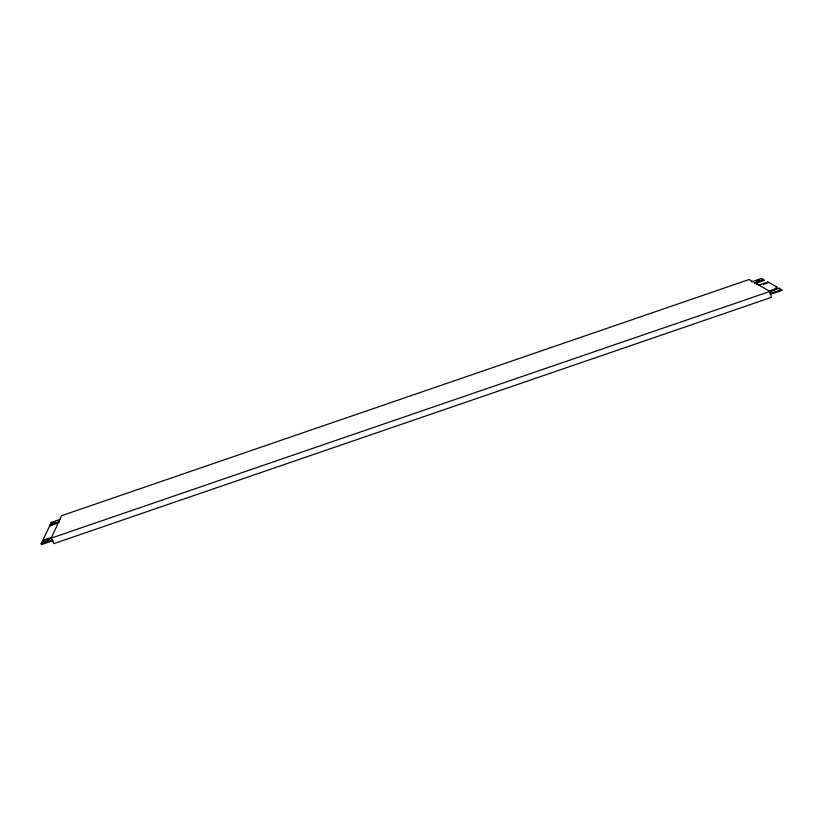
<?xml version="1.0" encoding="UTF-8"?>
<svg xmlns="http://www.w3.org/2000/svg" width="823" height="823" viewBox="0 0 823 823"><rect width="100%" height="100%" fill="white"/><g stroke="black" fill="none" stroke-linecap="round" stroke-linejoin="round"><path stroke-width="1.23" d="M51.211 538.149L61.56 515.712L749.115 279.511L769.958 291.414L771.295 297.401L53.865 543.622L51.211 538.149L769.958 291.414M51.551 538.036L42.395 541.174L41.15 543.787L41.531 544.569L42.364 542.82M49.936 538.952L43.084 541.297L42.703 540.526L49.894 525.413L58.772 522.358M57.199 523.274L50.553 525.558L50.182 524.796L51.335 522.368L60.161 519.334M769.474 291.97L769.289 291.116L774.412 289.357L776.85 286.939L767.921 282.001L758.796 285.128L754.732 282.803L763.775 279.697L763.96 280.53L754.917 283.626L754.732 282.803M751.358 281.908L761.481 278.431L763.775 279.697M55.007 521.988L51.705 523.119L51.335 522.368M756.049 281.188L759.423 280.026M50.182 524.796L59.05 521.751M763.549 284.398L766.964 283.225M42.703 540.526L51.849 537.388M781.665 289.603L769.927 293.636L770.122 294.49L781.85 290.457L781.665 289.603L779.196 288.245L769.289 291.116M770.503 291.62L773.569 290.56M45.059 541.164L48.495 539.991M41.15 543.787L52.651 539.837M41.531 544.569L53.032 540.618M762.437 279.676L763.96 280.53M780.204 289.552L781.85 290.457M42.395 541.174L42.775 541.945M49.894 525.413L50.254 526.164M761.481 278.431L761.666 279.254M767.921 282.001L768.106 282.834M776.85 286.939L777.035 287.793L774.597 290.21L774.412 289.357M779.196 288.245L779.391 289.089"/></g></svg>
